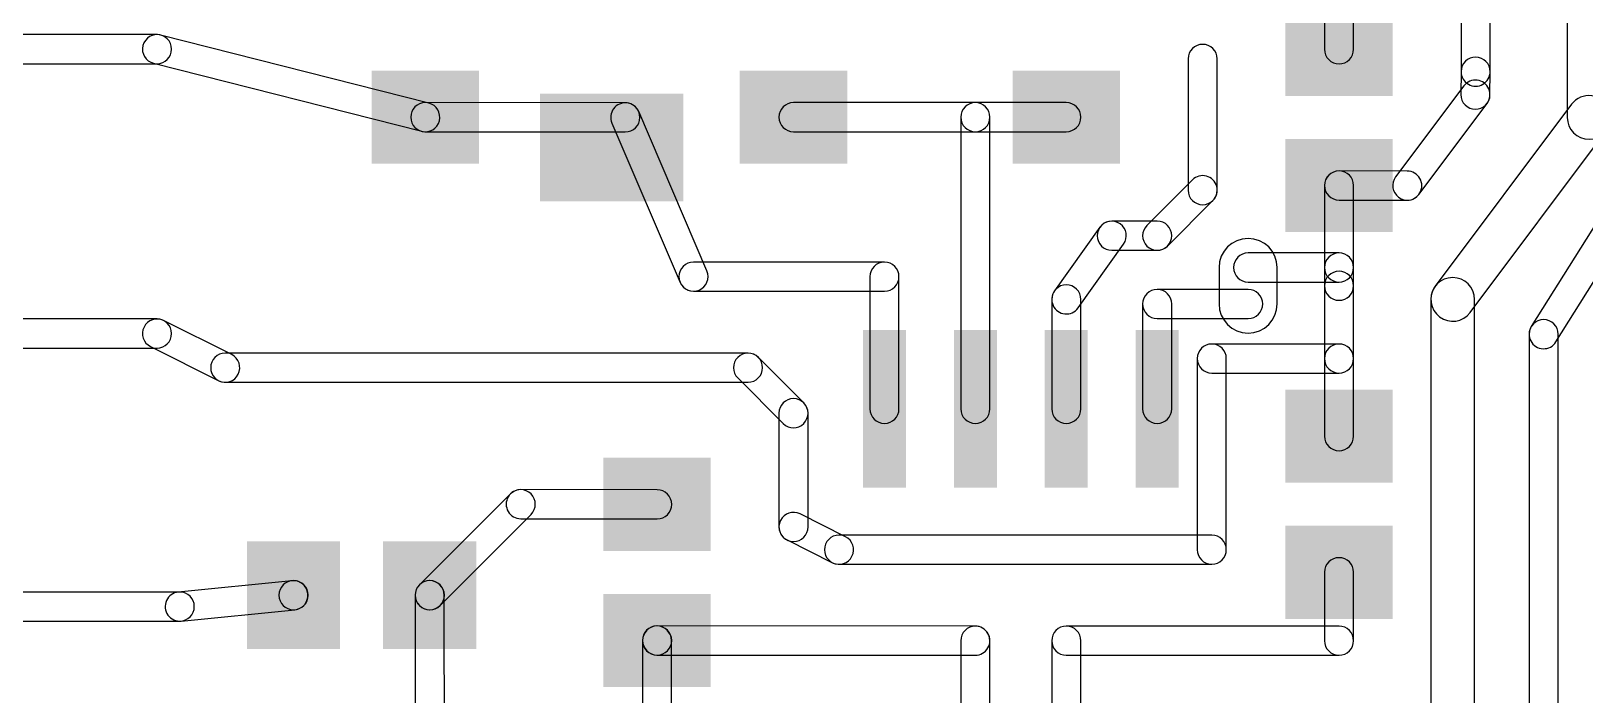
# Model space of a CAD drawing. Extents: x 0 to 96, y 0 to 55.
# Drawn here: x 40.15 to 61.85, y 14.48 to 23.75 of the extents above; entities that cross this region are included whole.
import ezdxf

# ---------------------------------------------------------------- set-up
doc = ezdxf.new("R2010")
doc.units = 0
doc.layers.add('16', color=174, linetype='CONTINUOUS')

# ---------------------------------------------------------------- blocks, each defined once
blk = doc.blocks.new('RECT')
blk.add_solid([(-0.5, -0.5), (0.5, -0.5), (-0.5, 0.5), (0.5, 0.5)])

msp = doc.modelspace()

# ---------------------------------------------------------------- linework, layer by layer
at = {"layer": '16'}
for points in [[(60.5307, 23.1802), (60.5282, 25.4002, 1), (60.1218, 25.3998), (60.1243, 23.1798, 1)], [(58.6232, 23.4925), (58.6232, 24.6825, 1), (58.2168, 24.6825), (58.2168, 23.4925, 1)], [(62.2173, 22.5425), (62.2173, 24.4475, 1), (61.6077, 24.4475), (61.6077, 22.5425, 1)], [(36.83, 23.2918), (41.91, 23.2918, 1), (41.91, 23.6982), (36.83, 23.6982, 1)], [(45.7064, 22.742), (41.9599, 23.692, 1), (41.8601, 23.298), (45.6066, 22.348, 1)], [(56.7182, 21.5265), (56.7182, 23.3585, 1), (56.3118, 23.3585), (56.3118, 21.5265, 1)], [(60.5282, 22.8584), (60.5307, 23.1784, 1), (60.1243, 23.1816), (60.1218, 22.8616, 1)], [(59.5351, 21.4681), (60.4876, 22.7381, 1), (60.1624, 22.9819), (59.2099, 21.7119, 1)], [(60.2513, 19.8196), (62.1563, 22.3596, 1), (61.6687, 22.7254), (59.7637, 20.1854, 1)], [(45.6563, 22.3418), (48.4503, 22.3393, 1), (48.4507, 22.7457), (45.6567, 22.7482, 1)], [(48.2637, 22.4625), (49.2162, 20.24, 1), (49.5898, 20.4), (48.6373, 22.6225, 1)], [(53.34, 22.7482), (50.8, 22.7482, 1), (50.8, 22.3418), (53.34, 22.3418, 1)], [(54.61, 22.7482), (53.34, 22.7482, 1), (53.34, 22.3418), (54.61, 22.3418, 1)], [(53.5432, 18.475), (53.5432, 22.545, 1), (53.1368, 22.545), (53.1368, 18.475, 1)], [(61.4494, 19.4092), (63.3544, 22.4342, 1), (63.0106, 22.6508), (61.1056, 19.6258, 1)], [(56.0237, 20.7478), (56.6587, 21.3828, 1), (56.3713, 21.6702), (55.7363, 21.0352, 1)], [(58.6232, 20.447), (58.6232, 21.5925, 1), (58.2168, 21.5925), (58.2168, 20.447, 1)], [(58.4195, 21.3893), (59.372, 21.3868, 1), (59.373, 21.7932), (58.4205, 21.7957, 1)], [(54.7754, 19.8844), (55.4104, 20.7734, 1), (55.0796, 21.0096), (54.4446, 20.1206, 1)], [(55.245, 20.6883), (55.88, 20.6883, 1), (55.88, 21.0947), (55.245, 21.0947, 1)], [(57.5564, 19.939), (57.5564, 20.447, 1), (56.7436, 20.447), (56.7436, 19.939, 1)], [(57.15, 20.2438), (58.42, 20.2438, 1), (58.42, 20.6502), (57.15, 20.6502, 1)], [(58.2168, 20.447), (58.2168, 20.193, 1), (58.6232, 20.193), (58.6232, 20.447, 1)], [(49.403, 20.1168), (52.07, 20.1168, 1), (52.07, 20.5232), (49.403, 20.5232, 1)], [(51.8668, 20.32), (51.8668, 18.475, 1), (52.2732, 18.475), (52.2732, 20.32, 1)], [(54.8132, 18.475), (54.8132, 20.0025, 1), (54.4068, 20.0025), (54.4068, 18.475, 1)], [(58.6232, 19.177), (58.6232, 20.193, 1), (58.2168, 20.193), (58.2168, 19.177, 1)], [(60.3123, 10.16), (60.3123, 20.0025, 1), (59.7027, 20.0025), (59.7027, 10.16, 1)], [(56.0832, 18.475), (56.0832, 19.939, 1), (55.6768, 19.939), (55.6768, 18.475, 1)], [(55.88, 19.7358), (57.15, 19.7358, 1), (57.15, 20.1422), (55.88, 20.1422, 1)], [(41.91, 19.7294), (35.2425, 19.7294, 1), (35.2425, 19.3231), (41.91, 19.3231, 1)], [(42.9534, 19.2317), (42.0009, 19.708, 1), (41.8191, 19.3445), (42.7716, 18.8683, 1)], [(61.4807, 8.5725), (61.4807, 19.5175, 1), (61.0743, 19.5175), (61.0743, 8.5725, 1)], [(56.8452, 16.51), (56.8452, 19.177, 1), (56.4388, 19.177), (56.4388, 16.51, 1)], [(56.642, 18.9738), (58.42, 18.9738, 1), (58.42, 19.3802), (56.642, 19.3802, 1)], [(58.6232, 18.095), (58.6232, 19.177, 1), (58.2168, 19.177), (58.2168, 18.095, 1)], [(50.165, 19.2532), (42.8625, 19.2532, 1), (42.8625, 18.8468), (50.165, 18.8468, 1)], [(50.9437, 18.5587), (50.3087, 19.1937, 1), (50.0213, 18.9063), (50.6563, 18.2713, 1)], [(51.0032, 16.8275), (51.0032, 18.415, 1), (50.5968, 18.415), (50.5968, 16.8275, 1)], [(46.8463, 17.2887), (45.5763, 16.0187, 1), (45.8637, 15.7313), (47.1337, 17.0013, 1)], [(48.8953, 17.3457), (46.9903, 17.3482, 1), (46.9897, 16.9418), (48.8947, 16.9393, 1)], [(51.5259, 16.6917), (50.8909, 17.0092, 1), (50.7091, 16.6458), (51.3441, 16.3283, 1)], [(56.642, 16.7132), (51.435, 16.7132, 1), (51.435, 16.3068), (56.642, 16.3068, 1)], [(58.6232, 15.24), (58.6232, 16.195, 1), (58.2168, 16.195), (58.2168, 15.24, 1)], [(43.7948, 16.0772), (42.2073, 15.9184, 1), (42.2477, 15.5141), (43.8352, 15.6728, 1)], [(43.8175, 16.0782), (43.815, 16.0782, 1), (43.815, 15.6718), (43.8175, 15.6718, 1)], [(45.72, 16.0782), (45.7175, 16.0782, 1), (45.7175, 15.6718), (45.72, 15.6718, 1)], [(45.9232, 13.6552), (45.9207, 15.8752, 1), (45.5143, 15.8748), (45.5168, 13.6548, 1)], [(42.2275, 15.9195), (34.6075, 15.9195, 1), (34.6075, 15.513), (42.2275, 15.513, 1)], [(48.895, 15.4457), (48.8925, 15.4457, 1), (48.8925, 15.0393), (48.895, 15.0393, 1)], [(48.6893, 15.2423), (48.6918, 12.3823, 1), (49.0982, 12.3827), (49.0957, 15.2427, 1)], [(53.3401, 15.4432), (48.8951, 15.4457, 1), (48.8949, 15.0393), (53.3399, 15.0368, 1)], [(53.5432, 13.275), (53.5432, 15.24, 1), (53.1368, 15.24), (53.1368, 13.275, 1)], [(54.8132, 13.275), (54.8132, 15.24, 1), (54.4068, 15.24), (54.4068, 13.275, 1)], [(54.61, 15.0368), (58.42, 15.0368, 1), (58.42, 15.4432), (54.61, 15.4432, 1)]]:
    msp.add_lwpolyline(points, format="xyb", close=True, dxfattribs=at)

# ---------------------------------------------------------------- block references
for p, xscale, yscale, rotation in [((58.42, 23.4925), 1.3, 1.5, 270), ((45.6565, 22.545), 1.3, 1.5, 90), ((50.8, 22.545), 1.3, 1.5, 270), ((54.61, 22.545), 1.3, 1.5, 90), ((48.26, 22.122), 1.5, 2, 90), ((58.42, 21.5925), 1.3, 1.5, 270), ((52.07, 18.475), 0.6, 2.2, 180), ((53.34, 18.475), 0.6, 2.2, 180), ((54.61, 18.475), 0.6, 2.2, 180), ((55.88, 18.475), 0.6, 2.2, 180), ((58.42, 18.095), 1.3, 1.5, 90), ((48.895, 17.1425), 1.3, 1.5, 90), ((58.42, 16.195), 1.3, 1.5, 90), ((43.8175, 15.875), 1.3, 1.5, 180), ((45.7175, 15.875), 1.3, 1.5, 180), ((48.895, 15.2425), 1.3, 1.5, 90)]:
    msp.add_blockref('RECT', p, dxfattribs=dict(at, xscale=xscale, yscale=yscale, rotation=rotation))

doc.saveas('drawing.dxf')
